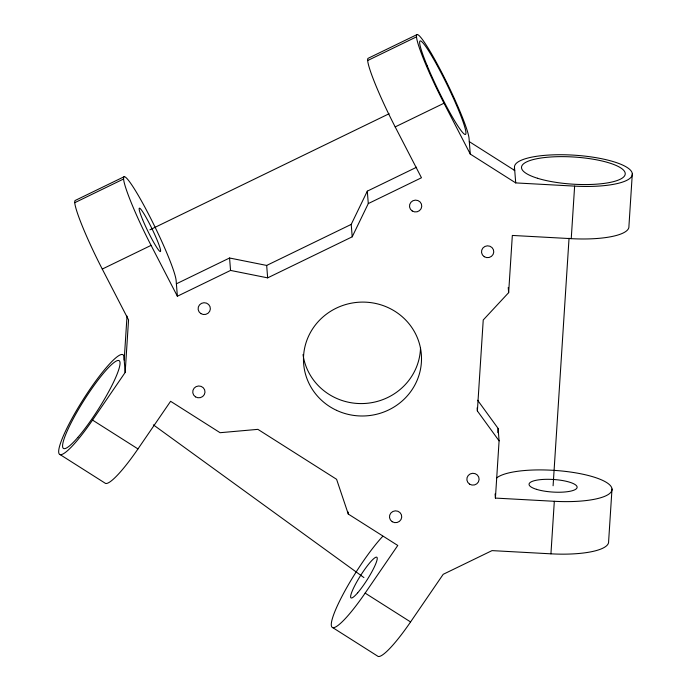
<?xml version="1.0" encoding="UTF-8"?>
<svg xmlns="http://www.w3.org/2000/svg" width="691" height="691" viewBox="0 0 691 691"><rect width="100%" height="100%" fill="white"/><g stroke="black" fill="none" stroke-linecap="round" stroke-linejoin="round"><path stroke-width="1.04" d="M124.19 360.028L127.023 316.081M125.166 372.449L123.948 356.927A59.037 9.57 -57.6 0 0 90.098 389.033A59.037 9.57 -57.6 0 0 58.692 452.199A59.037 9.57 -57.6 0 0 92.542 420.093L125.166 372.449L128.552 319.924L102.268 269.067A59.037 5.865 64.1 0 1 75.345 200.399L124.164 176.706M496.544 478.034A59.037 15.427 3.7 0 1 563.813 471.21A59.037 15.427 3.7 0 1 611.82 490.541A59.037 15.427 3.7 0 1 554.32 501.295L495.412 498.081L499.092 440.867L477.377 410.964L483.234 319.985L508.645 292.656L512.333 235.441L571.241 238.654A59.037 15.427 3.7 0 0 628.922 226.337L632.308 173.804A59.037 15.427 3.7 0 0 572.183 155.06A59.037 15.427 3.7 0 0 514.493 167.377L514.285 170.599M497.848 432.678L498.116 428.437L477.636 400.253M553.094 485.764L569.047 238.196M332.725 627.618L378.158 656.45A59.037 9.57 -57.6 0 0 410.575 621.943L443.207 574.307L492.027 550.615L550.934 553.828L554.32 501.295M571.241 238.654L574.627 186.121A59.037 15.427 3.7 0 0 632.308 173.804M612.001 488.986L608.616 541.511A59.037 15.427 3.7 0 1 550.934 553.828M74.766 202.688L123.585 178.995A59.037 5.865 64.1 0 0 151.087 245.374L177.371 296.232L230.552 270.423L267.65 277.86L352.203 236.823L351.227 224.394L367.31 191.148L416.621 167.222M352.203 236.823L368.286 203.577L367.31 191.148M60.117 454.6L105.55 483.432A59.037 9.57 -57.6 0 0 137.975 448.925L170.599 401.29L220.092 432.704L257.89 429.353L336.586 479.295L348.281 514.061L397.774 545.467L365.142 593.111A59.037 9.57 -57.6 0 1 332.639 617.694A59.037 9.57 -57.6 0 1 382.814 536.259M417.079 34.55L368.26 58.243A59.037 5.865 64.1 0 0 395.183 126.911L421.467 177.768L368.286 203.577M367.681 60.532L416.5 36.839A59.037 5.865 64.1 0 1 441.558 72.158A59.037 5.865 64.1 0 1 469.059 138.546L470.277 154.076L515.719 182.908L574.627 186.121M149.869 229.844L389.119 113.73M102.268 269.067L151.087 245.374M395.183 126.911L444.002 103.218A59.037 5.865 64.1 0 1 416.5 36.839M176.395 283.811L229.567 258.002L266.674 265.439L351.227 224.394M469.301 141.646L514.735 170.487M92.542 420.093L137.975 448.925M365.142 593.111L410.575 621.943M153.359 424.853L363.924 577.581M444.002 103.218L470.277 154.076M514.493 167.377L515.719 182.908M508.239 287.482L508.645 292.656M498.116 428.437L499.092 440.867M495.084 493.944L495.412 498.081M477.135 407.863L477.377 410.964M348.117 511.988L348.281 514.061M266.674 265.439L267.65 277.86M229.567 258.002L230.552 270.423M177.371 296.232L176.145 280.701A59.037 5.865 64.1 0 0 148.643 214.322A59.037 5.865 64.1 0 0 123.585 178.995M420.508 347.979A59.037 56.938 -4.5 0 1 364.606 403.484A59.037 56.938 -4.5 0 1 303.021 354.561M392.212 521.714A6.141 5.925 -4.5 0 0 401.73 517.093A6.141 5.925 -4.5 0 0 392.868 511.47A6.141 5.925 -4.5 0 0 392.212 521.714M469.586 484.158A6.141 5.925 -4.5 0 0 479.105 479.537A6.141 5.925 -4.5 0 0 470.243 473.914A6.141 5.925 -4.5 0 0 469.586 484.158M195.475 396.85A6.141 5.925 -4.5 0 0 204.994 392.229A6.141 5.925 -4.5 0 0 196.132 386.606A6.141 5.925 -4.5 0 0 195.475 396.85M484.244 256.698A6.141 5.925 -4.5 0 0 493.763 252.077A6.141 5.925 -4.5 0 0 484.901 246.454A6.141 5.925 -4.5 0 0 484.244 256.698M536.449 489.323A24.09 6.297 3.7 0 0 576.441 488.675A24.09 6.297 3.7 0 0 546.391 479.312A24.09 6.297 3.7 0 0 536.449 489.323M537.503 178.261A51.955 13.578 3.7 0 0 623.748 176.861A51.955 13.578 3.7 0 0 558.941 156.658A51.955 13.578 3.7 0 0 537.503 178.261M77.893 437.36A51.955 8.422 -57.6 0 0 120.027 362.637A51.955 8.422 -57.6 0 0 76.027 413.684A51.955 8.422 -57.6 0 0 77.893 437.36M427.185 65.705A51.955 5.157 64.1 0 0 465.397 134.451A51.955 5.157 64.1 0 0 435.753 62.907A51.955 5.157 64.1 0 0 427.185 65.705M336.56 410.35A59.037 56.938 -4.5 0 0 421.372 354.811A59.037 56.938 -4.5 0 0 329.538 311.978A59.037 56.938 -4.5 0 0 336.56 410.35M412.233 210.997A6.141 5.925 -4.5 0 0 421.752 206.376A6.141 5.925 -4.5 0 0 412.89 200.753A6.141 5.925 -4.5 0 0 412.233 210.997M200.839 313.593A6.141 5.925 -4.5 0 0 210.358 308.972A6.141 5.925 -4.5 0 0 201.504 303.349A6.141 5.925 -4.5 0 0 200.839 313.593M357.696 592.783A24.09 3.904 -57.6 0 0 377.234 558.138A24.09 3.904 -57.6 0 0 356.832 581.813A24.09 3.904 -57.6 0 0 357.696 592.783M142.64 219.66A24.09 2.393 64.1 0 0 160.355 251.533A24.09 2.393 64.1 0 0 146.613 218.356A24.09 2.393 64.1 0 0 142.64 219.66"/></g></svg>
